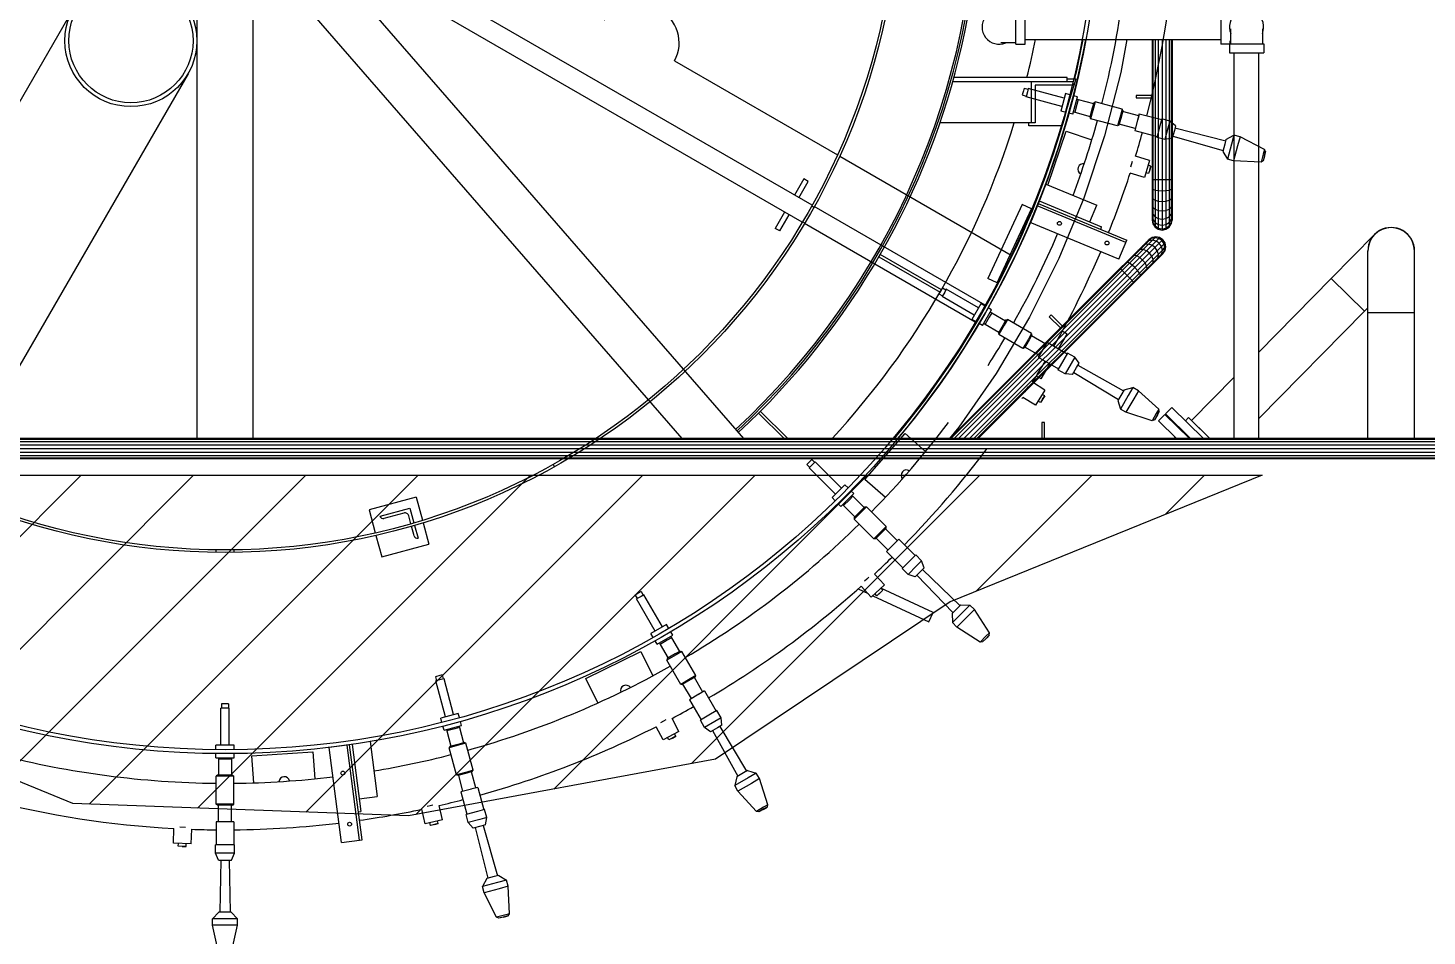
# Model space of a CAD drawing. Header units: metres. Extents: x 0 to 63075, y 0 to 44550.
# Drawn here: x 51316 to 51832, y 39981 to 40315 of the extents above; entities that cross this region are included whole.
import ezdxf

# ---------------------------------------------------------------- set-up
doc = ezdxf.new("R2010")
doc.units = ezdxf.units.M
doc.header["$LTSCALE"] = 75
for name, color, linetype in [('GSB', 7, 'Continuous'), ('ML6', 1, 'Continuous'), ('SL1', 8, 'Continuous')]:
    doc.layers.add(name, color=color, linetype=linetype)

# ---------------------------------------------------------------- blocks, each defined once
blk = doc.blocks.new('A$C6bae614f')
at = {"layer": 'SL1'}
h = blk.add_hatch(dxfattribs=at)
h.set_pattern_fill('_USER', color=256, scale=195, angle=44.9981, style=0, pattern_type=0)
h.set_pattern_definition([(44.99813, (326091.56, -18363.04), (-137.8813, 137.89033), [])])
h.paths.add_polyline_path([(354528.5, 42188.2), (358916.3, 42188), (358150.2, 41877.4), (357574.2, 41491.1), (356820.6, 41352.1), (355996.8, 41382), (355272.5, 41679.7), (354860.8, 42031.9)])
for p, q in [((356413.5, 43692.3), (357642.7, 42278.2)), ((356327.2, 43617.3), (357491.2, 42278.2)), ((357811.2, 42850.8), (356642.2, 43525.7)), ((357787, 42809), (356618.1, 43483.9)), ((356302, 42278.2), (356302.1, 43362.7)), ((356438.6, 43362.7), (356438.6, 42278.2)), ((355999.2, 43335.8), (355409.1, 42313.8)), ((358311.6, 43246.2), (358311.6, 43330.2)), ((358333.9, 43246.2), (358333.9, 43330.2)), ((358814.2, 43330.2), (358814.2, 43246.1)), ((358838.8, 43246.9), (358838.8, 43284.2)), ((358916.6, 43284.2), (358916.6, 43246.9)), ((358311.6, 43249.3), (358274.4, 43249.3)), ((358311.6, 43246.2), (358333.9, 43246.2)), ((358333.9, 43258), (358814.2, 43258)), ((358583.6, 43258), (358568.9, 43176.5)), ((358646, 43258), (358645.9, 42816.9)), ((358647.8, 43258), (358647.8, 42805)), ((358653.1, 43258), (358653.1, 42797.1)), ((358661, 43258), (358661, 42791.8)), ((358670.4, 43258), (358670.3, 42790)), ((358679.7, 43258), (358679.7, 42791.8)), ((358687.6, 43258), (358687.6, 42797.1)), ((358692.9, 43258), (358692.9, 42805)), ((358694.8, 43258), (358694.7, 42814.3)), ((358835.7, 43246.1), (358814.2, 43246.1)), ((358835.7, 43246.9), (358919.7, 43246.9)), ((358835.7, 43246.9), (358835.7, 43224.7)), ((358836.4, 43254.2), (358836.4, 43246.9)), ((358836.4, 43249.3), (358838.8, 43249.3)), ((358919.7, 43246.9), (358919.7, 43224.7)), ((357473.5, 43205.6), (357873.6, 42974.6)), ((358835.7, 43224.7), (358919.7, 43224.7)), ((358847.5, 42278.1), (358847.5, 43224.7)), ((358907.8, 42278.1), (358907.9, 43224.7)), ((356279.6, 43173.9), (355689.5, 42151.9)), ((358437.6, 43164.5), (358159.4, 43164.6)), ((358437.6, 43155), (358437.6, 43164.5)), ((358568.9, 43176.5), (358529.2, 43020.9)), ((358156.7, 43155), (358451.1, 43155)), ((358329.9, 43131.8), (358327.2, 43121.7)), ((358331.6, 43138), (358329.9, 43131.8)), ((358331.6, 43138), (358341.3, 43135.5)), ((358341.7, 43137.2), (358339.7, 43129.7)), ((358429.9, 43113.6), (358341.7, 43137.2)), ((358349.5, 43053.4), (358349.5, 43155)), ((358451.1, 43145.5), (358359, 43145.5)), ((358359, 43145.5), (358359, 43053.4)), ((358458.5, 43161), (358423.5, 43046)), ((358437.6, 43161), (358458.5, 43161)), ((358451.1, 43155), (358451.1, 43145.5)), ((358327.2, 43121.7), (358336.8, 43119)), ((358339.7, 43129.7), (358336.4, 43117.3)), ((358424.6, 43093.6), (358336.4, 43117.3)), ((358433, 43125.1), (358421.5, 43082.1)), ((358443.5, 43122.3), (358433, 43125.1)), ((358451, 43074.2), (358462.5, 43117.2)), ((358462.5, 43117.2), (358452.7, 43119.8)), ((358461.1, 43098.6), (358455.9, 43079.2)), ((358460.9, 43111.2), (358464.3, 43110.5)), ((358464.3, 43110.5), (358461.1, 43098.6)), ((358464.3, 43110.5), (358502.2, 43100.3)), ((358502.8, 43102.5), (358499.1, 43089)), ((358505.9, 43104.6), (358501.7, 43089)), ((358502.8, 43102.5), (358505.9, 43104.6)), ((358572.3, 43086.8), (358505.9, 43104.6)), ((358645.9, 43120.7), (358606.8, 43120.7)), ((358606.8, 43120.7), (358606.8, 43114.4)), ((358606.8, 43114.4), (358645.9, 43114.3)), ((358432, 43079.3), (358421.5, 43082.1)), ((358451, 43074.2), (358441.2, 43076.8)), ((358452.6, 43080.3), (358455.9, 43079.2)), ((358455.9, 43079.2), (358493.8, 43069)), ((358499.1, 43089), (358493.2, 43066.8)), ((358493.2, 43066.8), (358494.8, 43063.4)), ((358501.7, 43089), (358494.8, 43063.4)), ((358561.2, 43045.6), (358494.8, 43063.4)), ((358568.1, 43071.2), (358561.2, 43045.6)), ((358570.3, 43069.9), (358564.3, 43047.7)), ((358572.3, 43086.8), (358568.1, 43071.2)), ((358573.9, 43083.4), (358570.3, 43069.9)), ((358573.9, 43083.4), (358572.3, 43086.8)), ((358612.9, 43070.6), (358573.3, 43081.3)), ((358612.9, 43070.6), (358609.7, 43058.8)), ((358614.3, 43075.6), (358610.1, 43060)), ((358614.3, 43075.6), (358669.3, 43061)), ((358669.8, 43063), (358665.2, 43045.7)), ((358689.4, 43057.7), (358669.8, 43063)), ((358359, 43053.4), (358125.2, 43053.4)), ((358343.5, 43046), (358343.5, 43053.4)), ((358423.5, 43046), (358343.5, 43046)), ((358390.1, 42900.6), (358435.1, 43033.1)), ((358435.1, 43033.1), (358498.1, 43011.7)), ((358564.3, 43047.7), (358561.2, 43045.6)), ((358604.5, 43039.3), (358564.9, 43049.9)), ((358610.1, 43060), (358603.2, 43034.4)), ((358603.2, 43034.4), (358658.1, 43019.5)), ((358665.2, 43045.7), (358657.6, 43017.5)), ((358684.8, 43040.5), (358677.2, 43012.3)), ((358689.4, 43057.7), (358684.8, 43040.5)), ((358703.5, 43046), (358689.4, 43057.7)), ((358700.4, 43034.4), (358695.3, 43015.4)), ((358703.5, 43046), (358700.4, 43034.4)), ((358702, 43040.6), (358826.4, 43009.4)), ((358529.2, 43020.9), (358478.5, 42868.5)), ((358677.2, 43012.3), (358657.6, 43017.5)), ((358695.3, 43015.4), (358677.2, 43012.3)), ((358696.7, 43020.8), (358820, 42985.6)), ((358824.1, 43001), (358819.3, 42982.9)), ((358827.1, 43012.1), (358824.1, 43001)), ((358827.1, 43012.1), (358846.5, 43022.9)), ((358840.5, 43000.5), (358830.7, 42963.9)), ((358846.5, 43022.9), (358840.5, 43000.5)), ((358855.8, 42996.4), (358846, 42959.8)), ((358861.8, 43018.8), (358846.5, 43022.9)), ((358861.8, 43018.8), (358855.8, 42996.4)), ((358921.8, 42988), (358861.8, 43018.8)), ((357879.1, 42971.4), (358300, 42728.4)), ((358639.7, 42960.9), (358605.3, 42971.4)), ((358639.7, 42960.9), (358626.9, 42918.8)), ((358819.3, 42982.9), (358830.7, 42963.9)), ((358846, 42959.8), (358830.7, 42963.9)), ((358913.3, 42956.5), (358846, 42959.8)), ((358918.6, 42976), (358913.3, 42956.5)), ((358918.3, 42959.9), (358913.3, 42956.5)), ((358922.1, 42973.9), (358918.3, 42959.9)), ((358921.7, 42971.1), (358918.3, 42959.9)), ((358921.8, 42988), (358918.6, 42976)), ((358921.7, 42971.1), (358924.4, 42982.5)), ((358924.4, 42982.5), (358921.8, 42988)), ((358924.4, 42982.5), (358922.1, 42973.9)), ((358626.9, 42918.8), (358592.1, 42929.5)), ((358597, 42957.9), (358592.8, 42944.3)), ((358637.2, 42928.6), (358630.5, 42930.6)), ((358642.8, 42947.1), (358636.1, 42949.1)), ((358640, 42937.8), (358637.2, 42928.6)), ((358640, 42937.8), (358637.2, 42928.6)), ((358642.8, 42947.1), (358640, 42937.8)), ((358640, 42937.8), (358642.8, 42947.1)), ((357791, 42915.4), (357768, 42875.7)), ((357779, 42869.3), (357802, 42909.1)), ((357802, 42909.1), (357791, 42915.4)), ((358384.6, 42902.9), (358510, 42851)), ((358645.9, 42914.4), (358694.7, 42914.3)), ((358645.9, 42892.1), (358647.8, 42890)), ((358647.8, 42890), (358653.1, 42888.3)), ((358687.6, 42888.3), (358692.9, 42890)), ((358692.9, 42890), (358694.7, 42892.1)), ((358366.4, 42855.5), (358346.9, 42808.5)), ((358366.2, 42855.5), (358583.5, 42765.5)), ((358368.6, 42861.4), (358522, 42797.9)), ((358478.5, 42868.5), (358417, 42720.1)), ((358645.9, 42871), (358647.8, 42866.9)), ((358647.8, 42866.9), (358653.1, 42863.5)), ((358653.1, 42888.3), (358661, 42887.1)), ((358653.1, 42863.5), (358661, 42861.2)), ((358661, 42887.1), (358670.3, 42886.7)), ((358661, 42861.2), (358670.3, 42860.4)), ((358670.3, 42886.7), (358679.7, 42887.1)), ((358670.3, 42860.4), (358679.7, 42861.2)), ((358679.7, 42887.1), (358687.6, 42888.3)), ((358679.7, 42861.2), (358687.6, 42863.5)), ((358687.6, 42863.5), (358692.9, 42866.9)), ((358692.9, 42866.9), (358694.7, 42871)), ((357743.9, 42833.9), (357721, 42794.2)), ((357732, 42787.8), (357754.9, 42827.5)), ((357810.4, 42849.3), (357815.9, 42846.2)), ((358236, 42605.5), (357816.7, 42847.6)), ((358326.8, 42852.8), (358242.3, 42671.5)), ((358265.3, 42660.8), (358349.8, 42842)), ((358349.8, 42842), (358326.8, 42852.8)), ((358581.1, 42759.7), (358363.9, 42849.6)), ((358493, 42809.9), (358510, 42851)), ((358645.9, 42852), (358647.8, 42846.2)), ((358645.9, 42836.2), (358647.8, 42828.9)), ((358645.9, 42824.3), (358647.8, 42815.8)), ((358647.8, 42846.2), (358653.1, 42841.2)), ((358647.8, 42828.9), (358653.1, 42822.7)), ((358653.1, 42841.2), (358661, 42837.9)), ((358653.1, 42822.7), (358661, 42818.5)), ((358661, 42837.9), (358670.3, 42836.8)), ((358670.3, 42836.8), (358679.7, 42837.9)), ((358679.7, 42837.9), (358687.6, 42841.2)), ((358679.7, 42818.5), (358687.6, 42822.7)), ((358687.6, 42841.2), (358692.9, 42846.2)), ((358687.6, 42822.7), (358692.9, 42828.9)), ((358692.9, 42846.2), (358694.7, 42852)), ((358692.9, 42828.9), (358694.7, 42836.2)), ((358692.9, 42815.8), (358694.7, 42824.3)), ((357732, 42787.8), (357721, 42794.2)), ((357793.4, 42807.2), (357787.9, 42810.4)), ((358211.8, 42563.7), (357792.5, 42805.8)), ((358564, 42718.6), (358346.9, 42808.5)), ((358519.6, 42792), (358522, 42797.9)), ((358645.9, 42816.9), (358647.8, 42807.8)), ((358645.9, 42816.9), (358645.9, 42814.4)), ((358645.9, 42814.4), (358647.8, 42805)), ((358647.8, 42815.8), (358653.1, 42808.7)), ((358647.8, 42807.8), (358653.1, 42800)), ((358647.8, 42805), (358653.1, 42797.1)), ((358653.1, 42808.7), (358661, 42803.9)), ((358653.1, 42800), (358661, 42794.9)), ((358653.1, 42797.1), (358661, 42791.8)), ((358661, 42818.5), (358670.3, 42817.1)), ((358661, 42803.9), (358670.3, 42802.3)), ((358661, 42794.9), (358670.3, 42793.1)), ((358661, 42791.8), (358670.3, 42790)), ((358670.3, 42817.1), (358679.7, 42818.5)), ((358670.3, 42802.3), (358679.7, 42803.9)), ((358670.3, 42793.1), (358679.7, 42794.9)), ((358670.3, 42790), (358679.7, 42791.8)), ((358679.7, 42803.9), (358687.6, 42808.7)), ((358679.7, 42794.9), (358687.6, 42800)), ((358679.7, 42791.8), (358687.6, 42797.1)), ((358687.6, 42808.7), (358692.9, 42815.8)), ((358687.6, 42800), (358692.9, 42807.8)), ((358687.6, 42797.1), (358692.9, 42805)), ((358694.7, 42816.9), (358692.9, 42807.8)), ((358692.9, 42805), (358694.7, 42814.3)), ((358694.5, 42815.6), (358693.7, 42819.6)), ((358694.7, 42816.9), (358694, 42820.7)), ((358564, 42718.6), (358583.5, 42765.5)), ((358582.8, 42711.3), (358636, 42764.5)), ((358585.5, 42711.4), (358638, 42763.9)), ((358590.5, 42708.9), (358652.9, 42771.3)), ((358596.9, 42704.2), (358655.7, 42763)), ((358603.8, 42697.9), (358663.5, 42757.5)), ((358675.4, 42756.2), (358610.2, 42691)), ((358628.8, 42754.7), (358622.3, 42750.8)), ((358636.9, 42755.3), (358628.8, 42754.7)), ((358638, 42763.9), (358630.7, 42759.2)), ((358643.7, 42769.6), (358636, 42764.5)), ((358636, 42764.5), (358637.7, 42766.3)), ((358645.4, 42752.6), (358636.9, 42755.3)), ((358645.6, 42771.5), (358637.7, 42766.3)), ((358638, 42763.9), (358643.7, 42769.6)), ((358646.8, 42765.2), (358638, 42763.9)), ((358643.7, 42769.6), (358645.6, 42771.5)), ((358652.9, 42771.3), (358643.7, 42769.6)), ((358653, 42747.1), (358645.4, 42752.6)), ((358655, 42773.4), (358645.6, 42771.5)), ((358655.7, 42763), (358646.8, 42765.2)), ((358652.9, 42771.3), (358655, 42773.4)), ((358662.1, 42769.4), (358652.9, 42771.3)), ((358664.3, 42771.5), (358655, 42773.4)), ((358655.7, 42763), (358662.1, 42769.4)), ((358663.5, 42757.5), (358655.7, 42763)), ((358662.1, 42769.4), (358664.3, 42771.5)), ((358670, 42764), (358662.1, 42769.4)), ((358663.5, 42757.5), (358672.2, 42766.2)), ((358668.9, 42749.8), (358663.5, 42757.5)), ((358672.2, 42766.2), (358664.3, 42771.5)), ((358675.4, 42756.2), (358670, 42764)), ((358677.5, 42758.3), (358672.2, 42766.2)), ((358675.4, 42756.2), (358677.5, 42758.3)), ((358677.3, 42746.9), (358675.4, 42756.2)), ((358679.4, 42749), (358677.5, 42758.3)), ((359192, 42779.2), (359085.4, 42670.9)), ((357975.2, 42724.5), (358125.5, 42637.8)), ((358128.6, 42643.3), (357978.4, 42730)), ((358417, 42720.1), (358345.1, 42576.5)), ((358601.9, 42727.8), (358597.7, 42726.2)), ((358608, 42726.5), (358601.9, 42727.8)), ((358615.3, 42722.5), (358608, 42726.5)), ((358616.5, 42742.4), (358611.1, 42739.6)), ((358614.9, 42684.5), (358661.3, 42730.9)), ((358622.4, 42716.5), (358615.3, 42722.5)), ((358623.8, 42742.2), (358616.5, 42742.4)), ((358617.3, 42676.8), (358670.5, 42730)), ((358617.4, 42679.6), (358675.6, 42737.7)), ((358631.7, 42738.9), (358623.8, 42742.2)), ((358639.1, 42733.1), (358631.7, 42738.9)), ((358644.9, 42725.7), (358639.1, 42733.1)), ((358648.2, 42717.8), (358644.9, 42725.7)), ((358658.6, 42739.4), (358653, 42747.1)), ((358656.8, 42716.3), (358660.7, 42722.8)), ((358661.3, 42730.9), (358658.6, 42739.4)), ((358660.7, 42722.8), (358661.3, 42730.9)), ((358661.3, 42730.9), (358671.2, 42740.8)), ((358665.2, 42724.7), (358669.9, 42732)), ((358671.2, 42740.8), (358668.9, 42749.8)), ((358669.9, 42732), (358671.2, 42740.8)), ((358670.5, 42730), (358675.6, 42737.7)), ((358670.5, 42730), (358672.2, 42731.7)), ((358671.2, 42740.8), (358677.3, 42746.9)), ((358672.2, 42731.7), (358677.5, 42739.7)), ((358675.6, 42737.7), (358677.3, 42746.9)), ((358675.6, 42737.7), (358677.5, 42739.7)), ((358677.3, 42746.9), (358679.4, 42749)), ((358677.5, 42739.7), (358679.4, 42749)), ((359175.6, 42278.1), (359175.6, 42739.1)), ((359289.9, 42278.1), (359289.9, 42739.1)), ((358149.6, 42278.2), (358567, 42695.5)), ((358152.2, 42278.2), (358568.3, 42694.2)), ((358159.7, 42278.2), (358572.1, 42690.5)), ((358170.9, 42278.2), (358577.7, 42684.9)), ((358582.8, 42711.3), (358567, 42695.5)), ((358568.3, 42694.2), (358567, 42695.5)), ((358585.5, 42711.4), (358568.3, 42694.2)), ((358572.1, 42690.5), (358568.3, 42694.2)), ((358590.5, 42708.9), (358572.1, 42690.5)), ((358590.9, 42671.7), (358572.1, 42690.5)), ((358596.9, 42704.2), (358577.7, 42684.9)), ((358585.5, 42711.4), (358582.8, 42711.3)), ((358603.8, 42697.9), (358584.3, 42678.3)), ((358590.5, 42708.9), (358585.5, 42711.4)), ((358596.9, 42704.2), (358590.5, 42708.9)), ((358610.2, 42691), (358590.9, 42671.7)), ((358614.9, 42684.5), (358596.5, 42666.1)), ((358603.8, 42697.9), (358596.9, 42704.2)), ((358610.2, 42691), (358603.8, 42697.9)), ((358614.9, 42684.5), (358610.2, 42691)), ((358617.4, 42679.6), (358614.9, 42684.5)), ((358628.5, 42709.3), (358622.4, 42716.5)), ((358632.4, 42702.1), (358628.5, 42709.3)), ((358632.2, 42691.7), (358633.8, 42695.9)), ((358633.8, 42695.9), (358632.4, 42702.1)), ((358645.6, 42705.1), (358648.4, 42710.6)), ((358648.4, 42710.6), (358648.2, 42717.8)), ((358184.1, 42278.2), (358584.3, 42678.3)), ((358197.3, 42278.2), (358590.9, 42671.7)), ((358208.5, 42278.2), (358596.5, 42666.1)), ((358216, 42278.2), (358600.2, 42662.3)), ((358601.5, 42661), (358218.6, 42278.2)), ((358265.3, 42660.8), (358242.3, 42671.5)), ((358600.2, 42662.3), (358590.9, 42671.7)), ((358617.4, 42679.6), (358600.2, 42662.3)), ((358601.5, 42661), (358600.2, 42662.3)), ((358601.5, 42661), (358617.3, 42676.8)), ((358617.3, 42676.8), (358617.4, 42679.6)), ((359085.4, 42670.8), (358907.8, 42490.4)), ((359085.4, 42670.8), (359085.4, 42670.9)), ((359166.9, 42590.7), (359085.4, 42670.9)), ((359085.4, 42670.8), (359166.9, 42590.7)), ((359085.4, 42670.8), (359166.9, 42590.7)), ((359085.4, 42670.8), (359085.4, 42670.8)), ((358127.8, 42642.5), (358122.5, 42633.3)), ((358122.5, 42633.3), (358131.1, 42628.3)), ((358131, 42648), (358127.8, 42642.5)), ((358136.7, 42637.8), (358130.3, 42626.7)), ((358209.3, 42581.1), (358130.3, 42626.7)), ((358131, 42648), (358139.7, 42643.1)), ((358140.6, 42644.6), (358136.7, 42637.8)), ((358219.7, 42599), (358140.6, 42644.6)), ((358225.6, 42609.3), (358203.4, 42570.8)), ((358235.1, 42603.8), (358225.6, 42609.3)), ((358229.8, 42555.5), (358252, 42594)), ((358252, 42594), (358243.3, 42599.1)), ((358252.1, 42587), (358245.9, 42576.4)), ((358248.9, 42588.6), (358252.1, 42587)), ((358252.1, 42587), (358286, 42567.5)), ((358397.9, 42581.8), (358393.5, 42577.3)), ((358425.6, 42554.1), (358397.9, 42581.8)), ((359166.9, 42590.7), (358907.8, 42327.5)), ((359166.9, 42590.7), (359175.6, 42599.5)), ((359166.9, 42590.7), (359166.9, 42590.7)), ((359166.9, 42590.7), (359166.9, 42590.7)), ((359289.9, 42587.1), (359175.6, 42587.1)), ((358212.8, 42565.3), (358203.4, 42570.8)), ((358229.8, 42555.5), (358221, 42560.6)), ((358232.9, 42560.9), (358235.9, 42559)), ((358245.9, 42576.4), (358235.9, 42559)), ((358235.9, 42559), (358269.8, 42539.4)), ((358345.1, 42576.5), (358263.1, 42438.3)), ((358280.1, 42557.3), (358268.7, 42537.4)), ((358282.6, 42556.7), (358269.4, 42533.7)), ((358287.1, 42569.4), (358280.1, 42557.3)), ((358290.7, 42570.7), (358282.6, 42556.7)), ((358287.1, 42569.4), (358290.7, 42570.7)), ((358350.2, 42536.3), (358290.7, 42570.7)), ((358393.5, 42577.3), (358421.1, 42549.6)), ((358268.7, 42537.4), (358269.4, 42533.7)), ((358328.9, 42499.3), (358269.4, 42533.7)), ((358342.1, 42522.3), (358328.9, 42499.3)), ((358343.9, 42520.5), (358332.5, 42500.6)), ((358350.2, 42536.3), (358342.1, 42522.3)), ((358350.9, 42532.6), (358343.9, 42520.5)), ((358385.3, 42510.1), (358349.8, 42530.6)), ((358350.9, 42532.6), (358350.2, 42536.3)), ((358387.9, 42514.6), (358379.8, 42500.6)), ((358387.9, 42514.6), (358437.2, 42486.2)), ((358416.2, 42498.3), (358437.2, 42534.8)), ((358437.2, 42534.8), (358425.3, 42541.6)), ((358332.5, 42500.6), (358328.9, 42499.3)), ((358369.1, 42482), (358333.6, 42502.5)), ((358379.8, 42500.6), (358366.5, 42477.6)), ((358438.3, 42488), (358429.3, 42472.6)), ((358455.8, 42477.8), (358438.3, 42488)), ((358455.8, 42477.8), (358446.9, 42462.4)), ((358466.4, 42462.9), (358455.8, 42477.8)), ((358366.5, 42477.6), (358415.7, 42449)), ((358373.7, 42424.8), (358394.7, 42461.2)), ((358429.3, 42472.6), (358414.7, 42447.2)), ((358432.3, 42437.1), (358414.7, 42447.2)), ((358446.9, 42462.4), (358432.3, 42437.1)), ((358450.6, 42435.4), (358460.4, 42452.5)), ((358460.4, 42452.5), (358466.4, 42462.9)), ((358463.6, 42458), (358575.6, 42395.7)), ((358263.1, 42438.3), (358171.5, 42306.4)), ((358382.8, 42397.2), (358352.3, 42416.3)), ((358373.7, 42424.8), (358361.8, 42431.6)), ((358450.6, 42435.4), (358432.3, 42437.1)), ((358453.4, 42440.3), (358563.3, 42374.4)), ((358847.5, 42429.1), (358742.5, 42322.4)), ((358359.5, 42359.9), (358328.6, 42379.2)), ((358340.8, 42405.4), (358333.2, 42393.2)), ((358382.8, 42397.2), (358359.5, 42359.9)), ((358382.2, 42383), (358372, 42366.6)), ((358377.1, 42374.8), (358372, 42366.6)), ((358382.2, 42383), (358376.3, 42386.7)), ((358377.1, 42374.8), (358382.2, 42383)), ((358571.3, 42388.2), (358561.9, 42372)), ((358587, 42383.5), (358568, 42350.6)), ((358577, 42398.1), (358571.3, 42388.2)), ((358577, 42398.1), (358598.6, 42403.6)), ((358600.7, 42375.6), (358581.7, 42342.8)), ((358598.6, 42403.6), (358587, 42383.5)), ((358612.2, 42395.6), (358598.6, 42403.6)), ((358612.2, 42395.6), (358600.7, 42375.6)), ((358662.2, 42350.3), (358612.2, 42395.6)), ((357679.7, 42340.9), (357742.4, 42278.2)), ((357751.4, 42278.2), (357684.2, 42345.3)), ((358372, 42366.6), (358366, 42370.3)), ((358561.9, 42372), (358568, 42350.6)), ((358581.7, 42342.8), (358568, 42350.6)), ((358645.9, 42322.1), (358581.7, 42342.8)), ((358662.2, 42350.3), (358656.1, 42339.6)), ((358657.8, 42334.1), (358663.4, 42344.4)), ((358663.4, 42344.4), (358658.9, 42336.7)), ((358663.4, 42344.4), (358662.2, 42350.3)), ((358694.1, 42354.7), (358678.4, 42338.7)), ((358694.1, 42354.7), (358771.8, 42278.1)), ((358171.5, 42306.4), (358148.8, 42278.2)), ((358375.1, 42317.3), (358375.1, 42278.2)), ((358381.4, 42317.3), (358375.1, 42317.3)), ((358381.4, 42278.2), (358381.4, 42317.3)), ((358656.1, 42339.6), (358645.9, 42322.1)), ((358651.7, 42324.1), (358645.9, 42322.1)), ((358658.9, 42336.7), (358651.7, 42324.1)), ((358657.8, 42334.1), (358651.7, 42324.1)), ((358661.6, 42321.7), (358677.3, 42337.6)), ((358705.8, 42278.2), (358661.6, 42321.7)), ((358737.7, 42278.2), (358677.3, 42337.6)), ((358678.4, 42338.7), (358739.9, 42278.2)), ((358735.1, 42329.6), (358727.4, 42321.8)), ((358735.1, 42329.6), (358783.2, 42282.3)), ((358787.5, 42278.1), (358742.5, 42322.4)), ((358742.5, 42322.4), (358787.4, 42278.1)), ((358742.5, 42322.4), (358742.5, 42322.4)), ((358742.5, 42322.4), (358742.5, 42322.4)), ((359830.3, 42278.1), (354109.8, 42278.3)), ((354109.8, 42276.4), (359830.3, 42276.3)), ((357941.1, 42177.5), (358040, 42290.3)), ((358040, 42290.3), (358090, 42246.4)), ((358698.9, 42278.2), (358702.3, 42281.6)), ((358783.2, 42282.3), (358787.4, 42278.1)), ((354109.8, 42271.2), (359830.3, 42271)), ((354109.8, 42263.2), (359830.3, 42263.1)), ((354109.8, 42253.9), (359830.3, 42253.7)), ((354109.8, 42244.6), (359830.3, 42244.4)), ((354109.8, 42236.6), (359830.3, 42236.5)), ((354109.8, 42231.4), (359830.3, 42231.2)), ((354109.8, 42229.5), (359830.3, 42229.3)), ((357175.7, 42214.7), (357178.9, 42209.2)), ((357217.9, 42231.7), (357214.7, 42237.2)), ((357805.9, 42222.1), (357798.4, 42214.7)), ((357798.4, 42214.7), (357805.5, 42207.5)), ((357813.3, 42215.3), (357804.2, 42206.3)), ((357868.8, 42141.7), (357804.2, 42206.3)), ((357810.4, 42226.6), (357805.9, 42222.1)), ((357810.4, 42226.6), (357817.6, 42219.6)), ((357818.8, 42220.9), (357813.3, 42215.3)), ((357883.4, 42156.3), (357818.8, 42220.9)), ((357991.1, 42133.6), (357941.1, 42177.5)), ((356839.8, 42134.5), (356723.9, 42103.5)), ((356839.8, 42134.5), (356855, 42077.6)), ((357891.8, 42164.7), (357860.3, 42133.3)), ((357881.9, 42111.7), (357913.4, 42143.2)), ((357899.5, 42157), (357891.8, 42164.7)), ((357911.6, 42136.4), (357902.9, 42127.7)), ((357913.4, 42143.2), (357906.2, 42150.3)), ((357909, 42138.7), (357911.6, 42136.4)), ((357911.6, 42136.4), (357939.3, 42108.7)), ((356723.9, 42103.5), (356739.1, 42046.6)), ((356750.7, 42088), (356824.3, 42107.7)), ((356824.3, 42107.7), (356834, 42071.3)), ((357868, 42125.6), (357860.3, 42133.3)), ((357881.9, 42111.7), (357874.8, 42118.8)), ((357886.3, 42116.1), (357888.7, 42113.5)), ((357902.9, 42127.7), (357888.7, 42113.5)), ((357888.7, 42113.5), (357916.4, 42085.8)), ((357931, 42100.4), (357914.8, 42084.2)), ((357940.9, 42110.3), (357931, 42100.4)), ((357944.7, 42110.6), (357933.2, 42099.1)), ((357940.9, 42110.3), (357944.7, 42110.6)), ((357993.3, 42062), (357944.7, 42110.6)), ((356809, 42095.3), (356760.5, 42082.3)), ((356826.3, 42069.1), (356821.2, 42088.2)), ((356856.7, 42071.5), (356870.8, 42018.6)), ((357933.2, 42099.1), (357914.5, 42080.4)), ((357914.8, 42084.2), (357914.5, 42080.4)), ((357963.1, 42031.8), (357914.5, 42080.4)), ((356740.7, 42040.4), (356754.9, 41987.6)), ((356834.2, 42039.8), (356828, 42063)), ((356835.7, 42065.2), (356844, 42034.1)), ((357981.8, 42050.5), (357963.1, 42031.8)), ((357966.9, 42032.1), (357963.1, 42031.8)), ((357983.1, 42048.3), (357966.9, 42032.1)), ((357997.4, 42004.7), (357968.4, 42033.7)), ((357993.3, 42062), (357981.8, 42050.5)), ((357993, 42058.2), (357983.1, 42048.3)), ((358020.4, 42027.6), (357991.4, 42056.6)), ((357993, 42058.2), (357993.3, 42062)), ((358024, 42031.2), (358011.7, 42018.9)), ((358024, 42031.2), (358064.4, 41991.1)), ((356347.8, 42005), (356347.8, 41998.6)), ((356392.8, 41998.6), (356392.8, 42005)), ((356754.9, 41987.6), (356870.8, 42018.6)), ((358012.6, 42019.8), (357993.8, 42001.1)), ((357993.8, 42001.1), (358033.9, 41960.7)), ((358053.2, 41979.9), (358032.5, 41959.3)), ((358067.5, 41965.6), (358046.9, 41944.9)), ((358065.8, 41992.6), (358053.2, 41979.9)), ((358080.2, 41978.2), (358065.8, 41992.6)), ((358080.2, 41978.2), (358067.5, 41965.6)), ((358086.5, 41961), (358080.2, 41978.2)), ((357945.4, 41933.4), (357939.8, 41928.2)), ((357950.2, 41938), (357945.4, 41933.4)), ((357988.7, 41919.2), (357964.2, 41945.5)), ((358046.9, 41944.9), (358032.5, 41959.3)), ((358064.1, 41938.6), (358046.9, 41944.9)), ((358078, 41952.5), (358064.1, 41938.6)), ((358068.1, 41942.5), (358157.2, 41850.4)), ((358086.5, 41961), (358078, 41952.5)), ((358082.5, 41957), (358174.6, 41867.9)), ((357386.1, 41899.4), (357377, 41894.1)), ((357377, 41894.1), (357382, 41885.4)), ((357391.7, 41902.6), (357386.1, 41899.4)), ((357398.3, 41894.9), (357391.5, 41890.9)), ((357391.7, 41902.6), (357396.8, 41894)), ((357444, 41815.8), (357398.3, 41894.9)), ((357924.3, 41909.1), (357948.6, 41897.7)), ((357956.6, 41889.2), (357931.8, 41915.8)), ((357988.7, 41919.2), (357956.6, 41889.2)), ((357970.3, 41892.5), (357965.6, 41897.6)), ((357984.5, 41905.7), (357970.3, 41892.5)), ((357977.5, 41899), (357970.3, 41892.5)), ((357977.5, 41899), (357984.5, 41905.7)), ((357984.5, 41905.7), (357979.7, 41910.8)), ((358108.2, 41851.3), (357980.1, 41911.1)), ((357391.5, 41890.9), (357380.4, 41884.5)), ((357426.1, 41805.4), (357380.4, 41884.5)), ((357960, 41892.4), (358097.4, 41828.3)), ((358168.5, 41861.7), (358155.2, 41848.5)), ((358176.6, 41869.8), (358168.5, 41861.7)), ((358176.6, 41869.8), (358198.8, 41869.5)), ((358198.8, 41869.5), (358182.4, 41853.1)), ((358209.9, 41858.3), (358198.8, 41869.5)), ((358097.4, 41828.3), (358108.2, 41851.3)), ((358155.2, 41848.5), (358155.6, 41826.3)), ((358182.4, 41853.1), (358155.6, 41826.3)), ((358166.8, 41815.1), (358155.6, 41826.3)), ((358193.6, 41841.9), (358166.8, 41815.1)), ((358209.9, 41858.3), (358193.6, 41841.9)), ((358246.5, 41801.6), (358209.9, 41858.3)), ((357454.3, 41821.7), (357415.8, 41799.5)), ((357421.2, 41790), (357415.8, 41799.5)), ((357431, 41773.1), (357469.6, 41795.3)), ((357459.7, 41812.3), (357454.3, 41821.7)), ((357464.1, 41792.2), (357466.1, 41789.2)), ((357469.6, 41795.3), (357464.5, 41804.1)), ((358223.4, 41778.5), (358166.8, 41815.1)), ((358237.8, 41792.9), (358223.4, 41778.5)), ((358246.5, 41801.6), (358237.8, 41792.9)), ((358238, 41787), (358246.1, 41795.6)), ((358246.1, 41795.6), (358239.8, 41789.3)), ((358246.1, 41795.6), (358246.5, 41801.6)), ((357431, 41773.1), (357426, 41781.8)), ((357436.4, 41776.2), (357438, 41773)), ((357455.4, 41783.1), (357438, 41773)), ((357438, 41773), (357457.6, 41739.1)), ((357466.1, 41789.2), (357455.4, 41783.1)), ((357466.1, 41789.2), (357485.7, 41755.3)), ((358229.5, 41779), (358223.4, 41778.5)), ((358239.8, 41789.3), (358229.5, 41779)), ((358238, 41787), (358229.5, 41779)), ((357256.1, 41688.9), (357390.7, 41755.2)), ((357390.7, 41755.2), (357420.1, 41695.5)), ((357477.3, 41747.6), (357454.4, 41734.4)), ((357455.6, 41738), (357454.4, 41734.4)), ((357488.7, 41674.9), (357454.4, 41734.4)), ((357475.5, 41749.4), (357455.6, 41738)), ((357487.6, 41756.4), (357475.5, 41749.4)), ((357491.4, 41755.7), (357477.3, 41747.6)), ((357487.6, 41756.4), (357491.4, 41755.7)), ((357525.7, 41696.2), (357491.4, 41755.7)), ((356897.2, 41696.3), (356887, 41693.6)), ((356887, 41693.6), (356889.5, 41683.9)), ((356903.4, 41697.9), (356897.2, 41696.3)), ((356907.8, 41688.8), (356900.2, 41686.7)), ((356903.4, 41697.9), (356906.1, 41688.3)), ((356931.4, 41600.5), (356907.8, 41688.8)), ((357285.6, 41629.1), (357256.1, 41688.9)), ((357511.7, 41688.1), (357488.7, 41674.9)), ((357525.7, 41696.2), (357511.7, 41688.1)), ((357524.5, 41692.6), (357512.3, 41685.6)), ((357543, 41656), (357522.5, 41691.5)), ((357524.5, 41692.6), (357525.7, 41696.2)), ((356900.2, 41686.7), (356887.8, 41683.4)), ((356911.5, 41595.2), (356887.8, 41683.4)), ((357492.5, 41674.2), (357488.7, 41674.9)), ((357512.3, 41685.6), (357492.5, 41674.2)), ((357514.9, 41639.8), (357494.4, 41675.3)), ((357547.4, 41658.6), (357532.4, 41649.9)), ((357547.4, 41658.6), (357576, 41609.4)), ((356361.8, 41626.7), (356361.7, 41616.7)), ((356372.3, 41626.7), (356361.8, 41626.7)), ((356378.7, 41626.7), (356372.3, 41626.7)), ((356378.7, 41626.7), (356378.8, 41616.7)), ((357533.4, 41650.5), (357510.5, 41637.2)), ((357510.5, 41637.2), (357538.8, 41587.9)), ((356372.8, 41616.7), (356359.9, 41616.7)), ((356360, 41525.3), (356359.9, 41616.7)), ((356380.6, 41616.7), (356372.8, 41616.7)), ((356380.6, 41525.3), (356380.6, 41616.7)), ((356942.9, 41603.6), (356899.9, 41592.1)), ((356902.8, 41581.6), (356899.9, 41592.1)), ((356945.7, 41593.1), (356942.9, 41603.6)), ((357452, 41587.6), (357446.2, 41584.4)), ((357484.4, 41559.5), (357467.5, 41591.2)), ((357562.3, 41601.5), (357537, 41586.8)), ((357547.2, 41569.2), (357537, 41586.8)), ((357577.8, 41610.4), (357562.3, 41601.5)), ((357588, 41592.8), (357572.5, 41583.9)), ((357588, 41592.8), (357577.8, 41610.4)), ((357589.6, 41574.5), (357588, 41592.8)), ((356907.8, 41562.7), (356905.2, 41572.4)), ((356907.8, 41562.7), (356950.8, 41574.2)), ((356913.9, 41564.3), (356914.6, 41560.8)), ((356934, 41566), (356914.6, 41560.8)), ((356914.6, 41560.8), (356924.7, 41523)), ((356945.9, 41569.2), (356934, 41566)), ((356944.8, 41572.5), (356945.9, 41569.2)), ((356945.9, 41569.2), (356956, 41531.4)), ((356950.8, 41574.2), (356948.2, 41583.9)), ((357445.5, 41538.8), (357428.5, 41570.9)), ((357446.2, 41584.4), (357439.4, 41580.8)), ((357484.4, 41559.5), (357445.5, 41538.8)), ((357476.8, 41547.5), (357473.5, 41553.7)), ((357572.5, 41583.9), (357547.2, 41569.2)), ((357562.2, 41558.7), (357547.2, 41569.2)), ((357579.2, 41568.5), (357562.2, 41558.7)), ((357567, 41561.5), (357629.3, 41449.5)), ((357589.6, 41574.5), (357579.2, 41568.5)), ((357584.7, 41571.7), (357650.6, 41461.8)), ((356392.5, 41525.3), (356348, 41525.3)), ((356348, 41514.4), (356348, 41525.3)), ((356392.5, 41514.4), (356392.5, 41525.3)), ((356669.8, 41525.7), (356625.7, 41519.9)), ((356656.4, 41286.9), (356625.7, 41519.9)), ((356676.1, 41526.5), (356669.8, 41525.7)), ((356700.5, 41292.7), (356669.8, 41525.7)), ((356706.8, 41293.5), (356676.1, 41526.7)), ((356682.4, 41527.6), (356704, 41362.9)), ((356726.3, 41534.5), (356744, 41399.9)), ((356946, 41526.1), (356920.4, 41519.3)), ((356922.5, 41522.4), (356920.4, 41519.3)), ((356938.2, 41452.9), (356920.4, 41519.3)), ((356944.7, 41528.3), (356922.5, 41522.4)), ((356958.2, 41531.9), (356944.7, 41528.3)), ((356961.6, 41530.3), (356946, 41526.1)), ((356958.2, 41531.9), (356961.6, 41530.3)), ((356979.4, 41463.9), (356961.6, 41530.3)), ((357459.7, 41538.4), (357456.4, 41544.6)), ((357476.8, 41547.5), (357459.7, 41538.4)), ((357468.3, 41542.9), (357459.7, 41538.4)), ((357468.3, 41542.9), (357476.8, 41547.5)), ((356348, 41494.8), (356348, 41504.9)), ((356348, 41494.8), (356392.5, 41494.8)), ((356354.1, 41491.3), (356354, 41452.1)), ((356354.3, 41494.8), (356354.1, 41491.3)), ((356374.2, 41491.3), (356354.1, 41491.3)), ((356386.5, 41491.3), (356374.2, 41491.3)), ((356386.3, 41494.8), (356386.5, 41491.3)), ((356386.5, 41491.3), (356386.5, 41452.1)), ((356392.5, 41494.8), (356392.5, 41504.9)), ((356436.4, 41499.5), (356586.1, 41509.3)), ((356440.7, 41433.1), (356436.4, 41499.5)), ((356586.1, 41509.3), (356590.4, 41442.9)), ((356351.8, 41452.1), (356348.9, 41449.7)), ((356375.4, 41449.7), (356348.9, 41449.7)), ((356348.9, 41380.9), (356348.9, 41449.7)), ((356374.7, 41452.1), (356351.8, 41452.1)), ((356388.8, 41452.1), (356374.7, 41452.1)), ((356391.6, 41449.7), (356375.4, 41449.7)), ((356388.8, 41452.1), (356391.6, 41449.7)), ((356391.6, 41380.9), (356391.6, 41449.7)), ((356963.8, 41459.7), (356938.2, 41452.9)), ((356941.6, 41451.2), (356938.2, 41452.9)), ((356963.8, 41457.2), (356941.6, 41451.2)), ((356954.4, 41412.2), (356943.8, 41451.8)), ((356979.4, 41463.9), (356963.8, 41459.7)), ((356977.3, 41460.8), (356963.8, 41457.2)), ((356985.7, 41420.6), (356975.1, 41460.2)), ((356977.3, 41460.8), (356979.4, 41463.9)), ((357626.9, 41448.1), (357621.5, 41426.5)), ((357643.1, 41457.5), (357626.9, 41448.1)), ((357653, 41463.2), (357643.1, 41457.5)), ((357653, 41463.2), (357674.4, 41457.1)), ((357674.4, 41457.1), (357654.3, 41445.5)), ((357682.3, 41443.4), (357674.4, 41457.1)), ((356975, 41417.7), (356949.4, 41410.9)), ((356990.7, 41421.9), (356973.8, 41417.4)), ((356990.7, 41421.9), (357005.5, 41367)), ((357654.3, 41445.5), (357621.5, 41426.5)), ((357629.4, 41412.8), (357621.5, 41426.5)), ((357662.2, 41431.8), (357629.4, 41412.8)), ((357682.3, 41443.4), (357662.2, 41431.8)), ((357702.9, 41379.2), (357682.3, 41443.4)), ((356375.4, 41380.9), (356348.9, 41380.9)), ((356351.8, 41378.5), (356348.9, 41380.9)), ((356391.6, 41380.9), (356375.4, 41380.9)), ((356388.8, 41378.5), (356391.6, 41380.9)), ((356699.9, 41394.1), (356744, 41399.9)), ((356949.4, 41410.9), (356964, 41355.9)), ((357674.7, 41362.9), (357629.4, 41412.8)), ((357702.9, 41379.2), (357692.2, 41373)), ((357700.9, 41373.4), (357702.9, 41379.2)), ((356374.7, 41378.5), (356351.8, 41378.5)), ((356354, 41337.5), (356354, 41378.5)), ((356388.8, 41378.5), (356374.7, 41378.5)), ((356386.5, 41337.5), (356386.5, 41378.5)), ((356697.7, 41362.1), (356704, 41362.9)), ((356861.2, 41332.6), (356853, 41368.1)), ((356873.7, 41376.5), (356866.2, 41374.8)), ((356880.1, 41378), (356873.7, 41376.5)), ((356904.1, 41342.5), (356896, 41377.6)), ((356990.3, 41362.9), (356962, 41355.3)), ((356967.3, 41335.7), (356962, 41355.3)), ((357007.5, 41367.5), (356990.3, 41362.9)), ((357012.8, 41347.9), (356995.5, 41343.3)), ((357012.8, 41347.9), (357007.5, 41367.5)), ((357009.6, 41329.8), (357012.8, 41347.9)), ((357692.2, 41373), (357674.7, 41362.9)), ((357680.6, 41361.7), (357674.7, 41362.9)), ((357693.2, 41369), (357680.6, 41361.7)), ((357691, 41367.3), (357680.6, 41361.7)), ((357691, 41367.3), (357700.9, 41373.4)), ((357700.9, 41373.4), (357693.2, 41369)), ((356243.5, 41284.7), (356244.7, 41321.1)), ((356273.5, 41323.7), (356259.2, 41324.2)), ((356287.4, 41283.2), (356288.7, 41319.1)), ((356348.9, 41337.5), (356348.8, 41280.6)), ((356375.4, 41337.5), (356348.9, 41337.5)), ((356391.6, 41337.5), (356374.2, 41337.5)), ((356391.6, 41337.5), (356391.8, 41280.6)), ((356882.7, 41337.6), (356861.2, 41332.6)), ((356874.8, 41328.6), (356873.2, 41335.4)), ((356893.7, 41332.9), (356874.8, 41328.6)), ((356884.2, 41330.7), (356874.8, 41328.6)), ((356904.1, 41342.5), (356882.7, 41337.6)), ((356884.2, 41330.7), (356893.7, 41332.9)), ((356893.7, 41332.9), (356892.1, 41339.7)), ((356995.5, 41343.3), (356967.3, 41335.7)), ((356979, 41321.6), (356967.3, 41335.7)), ((356998, 41326.7), (356979, 41321.6)), ((356984.5, 41323.1), (357015.6, 41198.8)), ((357009.6, 41329.8), (356998, 41326.7)), ((357004.2, 41328.4), (357039.4, 41205.2)), ((356287.4, 41283.2), (356243.5, 41284.7)), ((356255.5, 41277.3), (356255.8, 41284.3)), ((356274.9, 41276.6), (356255.5, 41277.3)), ((356265.2, 41276.9), (356255.5, 41277.3)), ((356265.2, 41276.9), (356274.9, 41276.6)), ((356274.9, 41276.6), (356275.1, 41283.6)), ((356376, 41280.6), (356346.7, 41280.6)), ((356346.7, 41260.2), (356346.7, 41280.6)), ((356393.8, 41280.6), (356376, 41280.6)), ((356393.8, 41260.2), (356393.8, 41280.6)), ((356656.4, 41286.9), (356700.5, 41292.7)), ((356700.5, 41292.7), (356706.8, 41293.5)), ((356376, 41260.2), (356346.7, 41260.2)), ((356354.4, 41243.6), (356346.7, 41260.2)), ((356354.4, 41243.6), (356374.1, 41243.6)), ((356360, 41243.6), (356357.9, 41115.5)), ((356374.1, 41243.6), (356386.1, 41243.6)), ((356393.8, 41260.2), (356376, 41260.2)), ((356380.5, 41243.6), (356382.6, 41115.5)), ((356386.1, 41243.6), (356393.8, 41260.2)), ((357012.9, 41198.1), (357002.1, 41178.6)), ((357038.8, 41188.5), (357002.1, 41178.6)), ((357006.2, 41163.4), (357002.1, 41178.6)), ((357042.9, 41173.2), (357006.2, 41163.4)), ((357031, 41202.9), (357012.9, 41198.1)), ((357042.1, 41205.9), (357031, 41202.9)), ((357061.1, 41194.5), (357038.8, 41188.5)), ((357042.1, 41205.9), (357061.1, 41194.5)), ((357065.2, 41179.2), (357042.9, 41173.2)), ((357065.2, 41179.2), (357061.1, 41194.5)), ((357068.5, 41111.8), (357065.2, 41179.2)), ((357037, 41103.4), (357006.2, 41163.4)), ((356355.2, 41115.5), (356339.7, 41099.5)), ((356373.9, 41115.5), (356355.2, 41115.5)), ((356385.3, 41115.5), (356373.9, 41115.5)), ((356385.3, 41115.5), (356400.8, 41099.5)), ((357056.6, 41108.6), (357037, 41103.4)), ((357056.6, 41104.5), (357042.5, 41100.7)), ((357053.9, 41103.4), (357065.1, 41106.8)), ((357068.5, 41111.8), (357056.6, 41108.6)), ((357065.1, 41106.8), (357056.6, 41104.5)), ((357065.1, 41106.8), (357068.5, 41111.8)), ((356377.7, 41099.5), (356339.7, 41099.5)), ((356339.7, 41083.7), (356339.7, 41099.5)), ((356377.6, 41083.7), (356339.7, 41083.7)), ((356353.9, 41017.7), (356339.7, 41083.7)), ((356400.8, 41083.7), (356377.6, 41083.7)), ((356400.8, 41099.5), (356377.7, 41099.5)), ((356386.6, 41017.7), (356400.8, 41083.7)), ((356400.8, 41083.7), (356400.8, 41099.5)), ((357042.5, 41100.7), (357037, 41103.4)), ((357053.9, 41103.4), (357042.5, 41100.7))]:
    blk.add_line(p, q, dxfattribs=at)
blk.add_lwpolyline([(354528.5, 42188.2), (358916.3, 42188), (358150.2, 41877.4), (357574.2, 41491.1), (356820.6, 41352.1), (355996.8, 41382), (355272.5, 41679.7), (354860.8, 42031.9)], close=True, dxfattribs=at)
for centre, radius in [((356370.3, 43654.8), 2150), ((356370.3, 43654.8), 2140.5), ((356370.3, 43654.8), 1656.3), ((356370.3, 43654.8), 1650), ((356139.4, 43254.8), 161.9), ((356139.4, 43254.8), 152.4), ((358418.4, 42806.4), 4.76), ((358535.1, 42758.1), 4.76), ((356659.6, 41457), 4.76), ((356676.1, 41331.7), 4.76)]:
    blk.add_circle(centre, radius, dxfattribs=at)
for centre, radius, start, end in [((356370.3, 43654.8), 1855, 312.7636, 227.9089), ((356370.3, 43654.8), 1845.2, 312.773, 359.9242), ((356370.3, 43654.8), 1850, 312.7684, 359.9244), ((356370.3, 43654.8), 2222.8, 345.5482, 359.448), ((356370.3, 43654.8), 2337.1, 345.5228, 356.9194), ((358270.4, 43288.2), 42, 67.5869, 292.4094), ((358877.7, 43288.2), 42, 337.5869, 202.4094), ((356370.3, 43654.8), 2150, 320.1855, 349.3647), ((356370.3, 43654.8), 2028.5, 346.0134, 348.7196), ((356370.3, 43654.8), 2143.5, 346.6809, 349.332), ((356370.3, 43654.8), 2143.5, 320.0405, 345.5738), ((356370.3, 43654.8), 2028.5, 317.2615, 342.754), ((356370.3, 43654.8), 2222.8, 339.4626, 344.448), ((356370.3, 43654.8), 2337.1, 342.9981, 344.4734), ((358477.2, 42939.6), 13.5, 80.5801, 241.9161), ((356370.3, 43654.8), 2337.1, 338.1208, 341.9194), ((359232.7, 42739.1), 57.1, 359.9981, 179.9981), ((359232.7, 42739.1), 57.2, 359.4622, 180.534), ((356370.3, 43654.8), 2222.8, 330.5482, 336.8434), ((356370.3, 43654.8), 2337.1, 330.5228, 336.8754), ((356370.3, 43654.8), 2222.8, 327.4208, 329.448), ((356370.3, 43654.8), 2337.1, 327.9981, 329.4734), ((356370.3, 43654.8), 2337.1, 326.8424, 326.9194), ((356370.3, 43654.8), 2222.8, 315.5482, 323.0115), ((356370.3, 43654.8), 2337.1, 315.5228, 323.154), ((358043.1, 42187.7), 13.5, 58.0806, 219.4156), ((356758.4, 42090.1), 8, 194.9981, 284.9981), ((356811.6, 42085.7), 10, 14.9981, 104.9981), ((356370.3, 43654.8), 2222.8, 300.5482, 314.448), ((356841.9, 42041.8), 8, 194.9981, 284.9981), ((356370.3, 43654.8), 2337.1, 312.9981, 314.4734), ((356370.3, 43654.8), 2337.1, 300.5228, 311.9194), ((356370.3, 43654.8), 2222.8, 285.5482, 299.448), ((357354.4, 41659.3), 13.5, 35.5816, 196.9146), ((356370.3, 43654.8), 2337.1, 297.9981, 299.4734), ((356370.3, 43654.8), 2337.1, 285.5228, 296.9194), ((356370.3, 43654.8), 2222.8, 255.5482, 269.4479), ((356370.3, 43654.8), 2222.8, 279.4626, 284.4479), ((356370.3, 43654.8), 2222.8, 270.5482, 276.8434), ((356515.8, 41434.6), 13.5, 13.0829, 174.4133), ((356370.3, 43654.8), 2337.1, 255.5228, 266.9194), ((356370.3, 43654.8), 2337.1, 282.9981, 284.4734), ((356370.3, 43654.8), 2337.1, 278.1208, 281.9194), ((356370.3, 43654.8), 2337.1, 267.9981, 269.4734), ((356370.3, 43654.8), 2337.1, 270.5228, 276.8754)]:
    blk.add_arc(centre, radius, start, end, dxfattribs=at)
blk.add_ellipse((357386.9, 43255.6), major_axis=(-86.6, 50), ratio=0.92388, start_param=3.141593, end_param=6.283185, dxfattribs=at)
blk = doc.blocks.new('zw$15D4')
at = {"layer": 'ML6', "xscale": 0.2502808837766805, "yscale": 0.2502808837766805, "zscale": 0.2502808837766805}
blk.add_blockref('A$C6bae614f', (-85544.74, -3177.34), dxfattribs=at)

msp = doc.modelspace()

# ---------------------------------------------------------------- block references
at = {"layer": 'GSB', "xscale": 0.6000000000000068, "yscale": 0.6000000000000068, "zscale": 0.6000000000000068}
msp.add_blockref('zw$15D4', (49200, 35721.63), dxfattribs=at)

doc.saveas('drawing.dxf')
